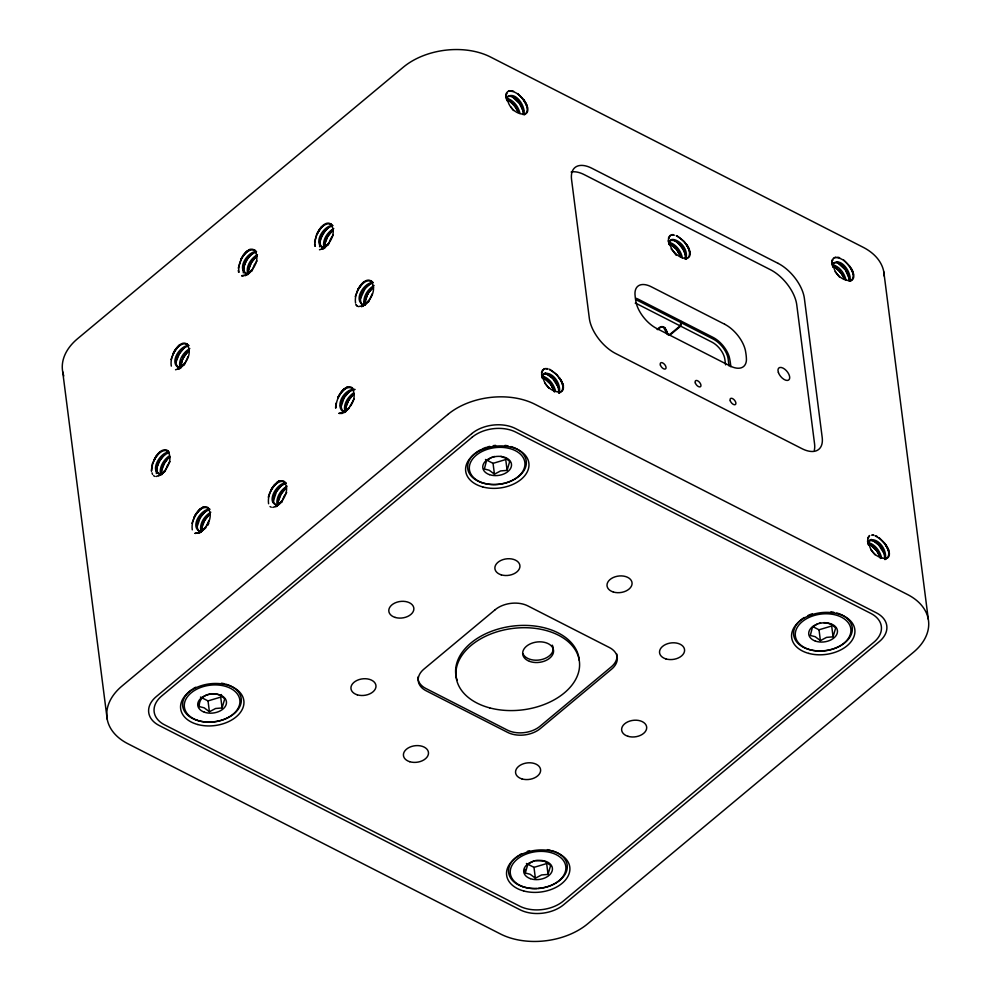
<?xml version="1.0" encoding="UTF-8"?>
<svg xmlns="http://www.w3.org/2000/svg" width="991" height="991" viewBox="0 0 991 991"><rect width="100%" height="100%" fill="white"/><g stroke="black" fill="none" stroke-linecap="round" stroke-linejoin="round"><path stroke-width="1.49" d="M156.343 473.5C156.144 466.129 159.972 459.081 165.249 454.138M243.315 272.884C243.105 265.526 246.945 258.465 252.222 253.535M319.635 246.796C319.424 239.438 323.264 232.377 328.541 227.447M151.673 470.836C151.611 463.454 155.476 456.405 160.864 451.524M335.937 407.846C335.949 399.646 340.545 391.668 347.209 387.01M523 114.584C523.805 106.508 515.815 93.897 506.958 96.746M558.59 392.424C559.395 384.335 551.405 371.736 542.56 374.586M848.965 281.035C849.758 272.946 841.768 260.348 832.923 263.197M884.554 558.874C885.347 550.785 877.369 538.175 868.512 541.024M179.916 367.426L180.164 365.01M524.053 113.816C525.379 105.888 515.667 91.197 507.516 96.684C506.537 105.616 516.497 115.774 525.54 113.866A12.61 6.578 50.2 0 0 523.756 99.93C526.481 103.956 529.59 111.227 524.561 114.721M850.018 280.267C851.343 272.339 841.619 257.648 833.468 263.135C832.502 272.067 842.449 282.224 851.504 280.317A12.61 6.578 50.2 0 0 849.708 266.368C852.446 270.407 855.543 277.678 850.526 281.171M180.312 367.227L183.372 356.822L189.256 350.207M364.577 304.237L367.636 293.832L373.508 287.217M161.719 474.726C160.393 467.888 164.617 460.951 169.919 456.913M238.274 268.152L241.705 257.771M314.593 242.052L316.686 234.297L321.443 226.914M335.912 403.3L335.577 408.019M196.652 528.253L200.132 517.859L205.558 511.145M272.971 502.164L276.464 491.771L281.878 485.057M340.619 408.255L344.1 397.874L349.513 391.16M199.327 706.595C198.15 693.167 217.463 689.637 224.684 699.014L222.083 707.946L215.58 708.503L209.411 711.736L204.196 707.822L199.327 706.595L198.98 703.883M491.647 457.359L486.519 460.691L484.364 469.016L489.232 470.242L494.435 474.169L500.604 470.923L507.119 470.378L509.708 461.434L505.683 458.201L500.938 456.38M535.536 860.498L544.27 861.018L550.637 865.453L548.048 874.396L541.544 874.954L535.375 878.187L530.16 874.273L525.292 873.034L527.881 864.102L534.05 860.857M817.612 623.81L812.471 627.142L810.316 635.466L815.184 636.693L820.399 640.607L826.568 637.374L833.072 636.829L835.673 627.885L831.635 624.652L826.89 622.831M685.809 259.332C691.384 239.933 655.15 228.326 676.271 255.381M685.19 259.097C686.614 250.909 677.943 237.419 669.111 240.949M541.482 372.963L542.362 370.287L544.443 368.887M541.544 374.672L542.634 378.636A16.104 8.411 50.2 0 1 541.842 372.455L543.712 369.061M867.497 541.123L868.599 545.075A16.104 8.411 50.2 0 1 867.806 538.906L869.677 535.512M668.256 240.776L669.359 244.789A16.116 8.411 50.2 0 1 668.566 238.608L670.535 235.164M364.428 302.02L368.788 291.589M506.401 93.08L505.905 96.437L507.045 100.797A16.104 8.411 50.2 0 1 506.252 94.616L507.404 91.816L509.993 90.627M831.87 262.888L833.01 267.248A16.104 8.411 50.2 0 1 832.217 261.067L833.369 258.267L835.946 257.078M156.244 469.003L159.204 461.1L164.518 454.262M243.204 268.388L246.164 260.484L249.521 255.666M319.536 242.299L320.192 239.698M272.872 499.922L274.519 494.658M340.508 406.013L343.456 398.122L346.825 393.291M161.298 471.481L164.295 463.577L167.677 458.771M248.27 270.865L251.256 262.962L256.607 256.149M201.607 528.488L204.592 520.585L209.943 513.772M324.59 244.777L327.587 236.874L332.926 230.061M277.926 502.4L280.924 494.497L286.263 487.683M345.562 408.49L348.559 400.587L353.898 393.774M184.388 364.799L187.98 356.698M165.051 471.505L167.405 465.374L170.068 461.608M252.024 270.89L254.365 264.758L257.041 260.992M205.36 528.513L208.952 520.411M328.343 244.802L330.697 238.67L333.36 234.904M281.679 502.425L284.033 496.28L286.696 492.515M368.64 301.809L372.244 293.708M170.985 359.572L174.069 351.669L179.458 344.93M191.957 523.298L195.041 515.382L200.43 508.643M268.276 497.197L270.023 491.92M355.249 296.594L358.321 288.691L363.722 281.94M176.051 362.049L179.16 354.146L184.586 347.432M360.303 299.071L365.035 288.678L370.919 282.856M222.083 707.946L220.708 697.119L221.439 694.567M831.907 261.054L832.366 259.531M180.783 362.421L186.296 352.239M161.446 469.127L165.2 461.286L168.904 456.888M248.419 268.524L252.172 260.683L255.876 256.273M201.755 526.134L202.697 523.483M324.738 242.436L328.492 234.582L332.196 230.185M278.075 500.046L281.828 492.205L285.532 487.807M345.71 406.149L349.464 398.308L353.168 393.898M559.135 393.068C561.823 384.619 552.891 370.993 543.7 373.607C540.652 382.538 552.111 393.737 561.129 391.705A12.61 6.578 50.2 0 0 559.345 377.757C561.897 381.671 564.61 387.543 561.265 391.755M885.099 559.519C887.787 551.07 878.856 537.444 869.664 540.058C866.617 548.977 878.063 560.175 887.094 558.156A12.61 6.578 50.2 0 0 885.31 544.208C887.849 548.122 890.562 553.994 887.23 558.206M176.225 359.696L180.102 351.879M360.489 296.705L362.793 291.404M349.848 406.508L354.332 398.617M506.252 94.616L506.661 93.649M541.842 372.455L542.25 371.489M668.566 238.608L668.975 237.642M832.217 261.067L832.626 260.1M867.806 538.906L868.215 537.94M657.107 329.384L659.387 327.488A3.109 2.056 -7.3 0 1 664.639 327.798L667.81 333.769A1.548 1.028 -7.3 0 0 670.436 333.917L680.111 325.866L681.189 321.121L638.811 299.48A19.882 10.381 50.2 0 0 635.949 298.279M657.69 329.681L659.969 327.786A2.329 1.536 -7.3 0 1 663.908 328.021L667.079 333.979A2.329 1.536 -7.3 0 0 668.826 334.871A2.329 1.536 -7.3 0 0 671.018 334.215L680.693 326.163L681.771 321.418L713.086 337.398A19.882 10.381 50.2 0 1 729.227 356.797A67.363 35.156 50.2 0 1 730.776 366.781M207.837 525.242L208.853 523.186M321.183 237.035L324.057 231.882M198.2 520.746L202.858 513.288M867.72 537.927L869.218 535.871M337.658 398.023L338.996 395.397M668.529 237.543L670.102 235.499M203.96 520.832L209.212 513.895M275.82 492.019L277.393 489.504M156.343 455.885L152.354 463.677L151.313 470.998M271.361 489.294L274.78 484.525M364.366 288.889L368.107 284.566M243.303 255.269L247.093 251.02M340.607 392.907L344.397 388.645M178.207 346.739C173.66 351.966 170.043 359.027 171.307 366.125M188.971 350.058L182.307 359.498L180.746 366.559M373.223 287.068C368.763 291.738 363.957 298.229 365.307 305.03M324.156 224.833C318.408 230.123 313.949 238.113 315.262 246.127M364.453 281.84C358.705 287.13 354.245 295.12 355.571 303.135M161.545 474.478L165.076 470.787A16.104 8.708 -62.9 0 1 159.65 475.321L156.194 476.485M256.892 256.297C251.85 260.063 248.184 266.245 248.382 272.661M333.211 230.209C328.17 233.975 324.515 240.156 324.714 246.561M354.183 393.923C349.142 397.688 345.487 403.882 345.686 410.286M210.228 513.92C205.187 517.686 201.52 523.867 201.718 530.272M286.548 487.832C281.506 491.598 277.839 497.779 278.05 504.184M276.762 482.555L278.83 480.945M168.829 456.182C163.453 460.171 159.229 467.12 160.443 473.983C148.836 472.15 160.121 451.661 169.25 452.107M353.093 393.192C347.581 397.354 342.589 405.17 345.24 412.182M249.905 249.373C242.857 254.414 237.605 263.383 238.942 272.215M203.242 506.996C196.193 512.025 190.941 521.006 192.279 529.838M279.573 480.908C272.513 485.937 267.26 494.905 268.598 503.75M323.016 248.989L328.368 244.096A16.116 8.708 -62.9 0 1 322.93 248.617L319.474 249.782M179.049 368.986L184.413 364.081A16.116 8.708 -62.9 0 1 178.975 368.615L175.518 369.767M343.988 412.714L349.34 407.809A16.104 8.708 -62.9 0 1 343.902 412.33L338.947 413.321M276.34 506.612L281.704 501.706A16.104 8.708 -62.9 0 1 276.266 506.24L272.81 507.392M257.462 254.637C250.872 258.292 245.223 266.963 247.948 274.557M333.781 228.549C327.203 232.204 321.542 240.875 324.268 248.468M189.826 348.535C183.236 352.201 177.587 360.873 180.312 368.454M374.09 285.544C367.649 289.075 362.817 296.842 364.031 304.287M210.798 512.248C204.208 515.915 198.559 524.586 201.284 532.179M287.117 486.16C280.688 489.69 275.857 497.457 277.071 504.902C265.452 503.069 276.749 482.58 285.879 483.026M160.369 473.971C168.123 470.168 174.156 456.133 166.203 450.05A12.61 6.813 -62.9 0 0 153.939 460.27C156.442 455.216 162.301 448.081 168.569 451.301M276.997 504.89C284.739 501.087 290.784 487.052 282.831 480.969A12.61 6.813 -62.9 0 0 270.568 491.189C272.921 485.863 280.453 477.699 286.213 483.249M244.913 275.82L248.506 273.863L252.048 270.184A16.116 8.708 -62.9 0 1 246.61 274.705L241.643 275.696M361.542 306.739L365.134 304.782L368.664 301.091A16.104 8.708 -62.9 0 1 363.239 305.624L358.271 306.615M195.128 533.431L200.021 532.7L205.385 527.794A16.104 8.708 -62.9 0 1 199.947 532.328L194.979 533.319M332.096 226.208C324.007 227.385 313.689 246.511 325.011 247.861M255.765 252.296C248.047 254.712 239.45 267.496 246.251 274.123M372.393 283.215C364.638 285.891 357.305 296.817 361.888 304.547M188.129 346.193C180.04 347.383 169.721 366.497 181.056 367.847M168.804 452.912C161.025 454.807 151.301 470.329 160.443 474.85M285.433 483.831C277.653 485.726 267.917 501.248 277.059 505.757M209.101 509.919C201.384 512.335 192.787 525.119 199.587 531.746M558.8 393.006L560.15 392.56M884.752 559.457L886.115 558.998M321.753 248.976L322.93 248.617M245.434 275.064L246.61 274.705M362.062 305.984L363.239 305.624M177.798 368.962L178.975 368.615M342.725 412.69L343.902 412.33M158.473 475.68L159.65 475.321M275.089 506.587L276.266 506.24M198.77 532.687L199.947 532.328M485.491 459.477L493.047 463.342L505.732 459.551L507.119 470.378M200.467 697.057L208.023 700.91L220.708 697.119M812.707 626.572L819.012 629.793L831.684 626.002L833.072 636.829M526.419 863.495L533.988 867.36L546.66 863.57L548.048 874.396M685.4 259.196C692.275 257.251 689.179 247.998 686.069 243.922L687.766 246.363A12.61 6.578 50.2 0 1 687.853 257.871C680.867 259.976 675.367 253.374 671.093 248.865M523.706 114.634L524.697 114.361M686.032 258.626L687.011 258.354M849.671 281.072L850.662 280.8M559.308 392.461L560.287 392.188M885.26 558.912L886.251 558.639M493.122 456.839L494.608 456.479M819.074 623.289L820.56 622.93M344.695 411.86L345.983 411.575M508.433 91.197C517.822 90.317 524.648 100.178 527.497 108.056M834.385 257.635C843.787 256.756 850.6 266.616 853.462 274.507M342.217 413.445L339.083 413.445M354.629 389.748C345.896 390.727 336.593 404.811 343.543 411.748M544.901 368.578L547.912 368.677M332.542 225.403C323.698 225.737 313.206 242.473 322.385 247.515C331.205 245.012 337.609 229.578 329.495 223.347A12.61 6.813 -62.9 0 0 317.231 233.566C319.585 228.24 327.117 220.089 332.877 225.626M256.223 251.491C247.378 251.825 236.886 268.561 246.053 273.603C254.885 271.1 261.29 255.666 253.163 249.435A12.61 6.813 -62.9 0 0 240.9 259.654C243.253 254.328 250.797 246.177 256.558 251.714M372.851 282.41C363.994 282.745 353.514 299.48 362.681 304.522C371.514 302.02 377.918 286.585 369.792 280.354A12.61 6.813 -62.9 0 0 357.528 290.574C359.882 285.247 367.426 277.096 373.186 282.633M188.587 345.401C179.743 345.735 169.25 362.458 178.417 367.512C187.249 364.998 193.654 349.575 185.528 343.344A12.61 6.813 -62.9 0 0 173.264 353.564C175.618 348.237 183.162 340.074 188.922 345.624M209.559 509.114C200.715 509.448 190.222 526.171 199.389 531.226C208.221 528.711 214.626 513.288 206.5 507.058A12.61 6.813 -62.9 0 0 194.236 517.277C196.59 511.951 204.134 503.787 209.894 509.337M671.341 235.016L674.475 235.164M671.787 234.706L673.273 234.619M823.769 622.645L825.59 622.732M545.855 368.726L547.466 368.925M871.807 535.177L873.418 535.375M872.278 534.892L873.876 535.128M241.792 275.808L243.266 276.068M354.939 389.376C345.364 388.199 335.28 403.845 342.217 411.092C351.916 410.472 358.754 393.254 350.467 387.06A12.61 6.813 -62.9 0 0 338.204 397.28C340.706 392.225 346.565 385.09 352.833 388.311M511.703 90.714L513.623 91.246M837.668 257.164L839.588 257.697M507.181 98.394C513.858 100.351 518.504 106.892 520.002 113.457M833.134 264.845C839.811 266.79 844.456 273.343 845.967 279.908M542.771 376.233C549.448 378.178 554.093 384.731 555.592 391.296M868.723 542.684C875.4 544.629 880.045 551.182 881.556 557.747M669.73 242.436C676.395 244.604 681.102 251.219 682.39 257.933M668.764 243.365L675.998 248.258L680.99 257.214M507.429 99.67L513.809 104.402L518.38 112.206M833.394 266.121L839.761 270.853L844.344 278.657M543.018 377.509L547.837 380.643M868.983 543.948C874.83 546.561 879.017 552.321 880.442 558.478M549.225 369.494C555.976 372.678 560.918 379.107 563.161 386.143M875.177 535.945C881.928 539.116 886.883 545.558 889.125 552.582M549.658 369.259L557.053 374.771L561.587 381.163M875.623 535.71L877.456 536.639M545.273 372.95L552.755 378.562L558.354 387.382M871.225 539.389L878.707 545.013L884.319 553.833M681.412 322.855L639.034 301.214A17.553 9.167 50.2 0 0 636.507 300.149M681.994 323.153L713.309 339.145A17.553 9.167 50.2 0 1 728.137 358.94L729.029 365.89M680.111 325.866L637.733 304.225A15.224 7.94 50.2 0 0 635.231 303.209M680.693 326.163L712.009 342.155A15.224 7.94 50.2 0 1 724.867 359.324L725.585 364.874M270.023 506.562L271.299 507.231M676.283 235.808C683.072 239.215 688.088 245.83 690.095 253.101M676.779 235.598L684.372 241.606L688.819 248.332M330.474 223.594L331.341 224.065M370.783 280.589L371.65 281.072M254.154 249.682L255.021 250.153M351.446 387.308L352.313 387.791M186.519 343.58L187.386 344.063M283.81 481.205L284.677 481.688M167.182 450.286L168.061 450.769M207.491 507.293L208.358 507.776M153.58 475.68L154.831 476.423M669.136 243.08L676.667 249.583L680.805 256.446M837.284 261.909L845.397 269.255L849.473 276.848M673.669 239.946C680.099 243.947 685.029 250.686 686.342 258.205M837.308 262.392L845.36 269.936L849.894 280.057M511.344 95.941L519.408 103.498L523.322 111.116M869.144 543.811L876.453 550.575L880.305 557.388M543.192 377.36L550.488 384.124L554.353 390.937M869.677 543.638L876.862 550.401L880.652 557.14M543.712 377.199L550.847 384.037L554.477 392.04M874.508 540.739L879.971 545.781L884.145 552.371M548.543 374.288L554.006 379.33L558.193 385.933M835.041 266.43L842.784 274.767M509.089 99.992L516.819 108.316M671.576 244.108L677.15 249.484L680.111 254.006M513.437 96.796L519.445 102.804L523.521 110.397M835.066 266.975L841.062 273.021L844.072 278.037M509.114 100.525L515.097 106.57L518.107 111.587M879.339 537.89L884.703 543.217L888.63 549.906M843.75 260.051L849.708 266.17M517.798 93.612L523.756 99.732L526.704 104.773M678.03 242.659L683.158 248.84L685.524 253.535M835.14 271.67L839.439 276.997M870.73 549.51L875.028 554.824M544.777 383.059L549.076 388.385M355.967 304.807L356.983 305.946M687.197 245.731L687.766 246.363M549.249 381.931L554.7 390.689M510.749 106.817L513.487 110.546M356.215 304.77L357.181 305.984M664.8 327.513L666.708 331.093A2.329 1.536 -7.3 0 0 667.377 331.7M851.331 268.648L852.669 271.212M151.97 472.831L152.626 474.466M562.665 383.455L563.47 385.734M885.087 556.137L885.558 558.342M314.605 244.306L314.965 246.239M238.274 270.394L238.645 272.327M883.811 271.893L928.294 619.189M819.012 629.793L820.399 640.607M493.047 463.342L494.435 474.169M533.988 867.36L535.375 878.187M524.772 868.983L525.292 873.034M208.023 700.91L209.411 711.736M62.706 371.811L107.189 719.107M814.317 450.286A31.068 16.215 50.2 0 0 814.54 443.708L796.752 304.794A31.068 16.215 50.2 0 0 770.503 269.75L584.232 174.639A31.068 16.215 50.2 0 0 571.113 172.075M884.245 276.167A62.136 41.015 -7.3 0 0 863.111 247.267L490.582 57.044A62.136 41.015 -7.3 0 0 403.3 67.202L77.558 338.724A62.136 41.015 -7.3 0 0 63.808 375.973M457.062 680.099A62.136 41.015 -7.3 0 1 509.077 626.609A62.136 41.015 -7.3 0 1 579.215 660.204M616.736 653.924A23.301 15.385 -7.3 0 1 611.286 666.856L540.021 726.254A23.301 15.385 -7.3 0 1 507.293 730.057L425.808 688.448A23.301 15.385 -7.3 0 1 417.88 677.076M552.26 645.153A15.534 10.257 -7.3 0 1 542.535 659.325A15.534 10.257 -7.3 0 1 522.852 653.552M836.776 613.008A29.519 19.486 -7.3 0 1 846.859 640.929A29.519 19.486 -7.3 0 1 802.921 647.024A29.519 19.486 -7.3 0 1 804.209 617.529M808.086 615.448A29.519 19.486 -7.3 0 1 812.347 613.776M830.929 611.868A29.519 19.486 -7.3 0 1 833.914 612.327M510.811 446.557A29.519 19.486 -7.3 0 1 526.209 464.692A29.519 19.486 -7.3 0 1 505.336 482.989M504.196 483.274A29.519 19.486 -7.3 0 1 470.106 474.664A29.519 19.486 -7.3 0 1 480.784 449.654M482.121 448.997A29.519 19.486 -7.3 0 1 486.383 447.325M487.498 446.978A29.519 19.486 -7.3 0 1 489.765 446.371M493.245 445.677A29.519 19.486 -7.3 0 1 495.611 445.368M504.976 445.417A29.519 19.486 -7.3 0 1 507.962 445.876M555.728 852A29.519 19.486 -7.3 0 1 565.787 873.046A29.519 19.486 -7.3 0 1 538.101 888.394M536.924 888.469A29.519 19.486 -7.3 0 1 510.365 877.63A29.519 19.486 -7.3 0 1 517.996 855.89M519.185 855.109A29.519 19.486 -7.3 0 1 521.724 853.672M527.323 851.343A29.519 19.486 -7.3 0 1 529.553 850.674M547.416 849.646A29.519 19.486 -7.3 0 1 550.339 850.216M551.752 850.588A29.519 19.486 -7.3 0 1 554.452 851.48M225.787 684.137A29.519 19.486 -7.3 0 1 236.168 711.736A29.519 19.486 -7.3 0 1 192.712 718.562A29.519 19.486 -7.3 0 1 192.043 689.439M193.22 688.658A29.519 19.486 -7.3 0 1 195.76 687.221M221.451 683.195A29.519 19.486 -7.3 0 1 224.375 683.765M447.783 414.498L122.042 686.007A62.136 41.015 -7.3 0 0 127.889 743.733L500.418 933.956A62.136 41.015 -7.3 0 0 587.7 923.798L913.442 652.276A62.136 41.015 -7.3 0 0 907.595 594.563L535.078 404.34A62.136 41.015 -7.3 0 0 447.783 414.498M471.803 433.6L156.244 696.636A31.068 20.501 -7.3 0 0 159.167 725.486L520.04 909.775A31.068 20.501 -7.3 0 0 563.681 904.696L879.252 641.66A31.068 20.501 -7.3 0 0 876.329 612.81L515.444 428.521A31.068 20.501 -7.3 0 0 471.803 433.6M472.174 437.204L161.694 695.992A31.068 20.501 -7.3 0 0 164.617 724.855L519.68 906.158A31.068 20.501 -7.3 0 0 563.322 901.079L873.802 642.304A31.068 20.501 -7.3 0 0 870.878 613.441L515.815 432.126A31.068 20.501 -7.3 0 0 472.174 437.204M495.166 609.725L423.913 669.123A23.301 15.385 -7.3 0 0 426.105 690.764L507.59 732.374A23.301 15.385 -7.3 0 0 540.318 728.571L611.583 669.173A23.301 15.385 -7.3 0 0 609.391 647.532L527.893 605.922A23.301 15.385 -7.3 0 0 495.166 609.725M778.133 263.383L591.875 168.272A31.068 16.215 50.2 0 0 571.559 179.532L589.348 318.458A31.068 16.215 50.2 0 0 615.597 353.49L801.855 448.613A31.068 16.215 50.2 0 0 822.183 437.341L804.382 298.427A31.068 16.215 50.2 0 0 778.133 263.383M724.718 324.268L651.372 286.82A24.862 12.97 50.2 0 0 635.12 295.826A60.451 31.551 50.2 0 0 635.714 300.459A24.862 12.97 50.2 0 0 656.711 328.492L730.057 365.939A24.862 12.97 50.2 0 0 746.434 360.006A60.451 31.551 50.2 0 0 745.715 352.3A24.862 12.97 50.2 0 0 724.718 324.268M730.268 400.835A3.89 2.032 50.2 0 0 735.297 404.613A3.89 2.032 50.2 0 0 733.377 399.1A3.89 2.032 50.2 0 0 730.268 400.835M695.335 382.997A3.89 2.032 50.2 0 0 700.377 386.775A3.89 2.032 50.2 0 0 698.444 381.275A3.89 2.032 50.2 0 0 695.335 382.997M660.415 365.159A3.89 2.032 50.2 0 0 665.457 368.949A3.89 2.032 50.2 0 0 663.524 363.437A3.89 2.032 50.2 0 0 660.415 365.159M778.418 372.566A7.767 4.051 50.2 0 0 788.489 380.135A7.767 4.051 50.2 0 0 784.637 369.11A7.767 4.051 50.2 0 0 778.418 372.566M357.243 694.815A12.61 8.324 -7.3 0 0 375.998 686.156A12.61 8.324 -7.3 0 0 357.107 680.359A12.61 8.324 -7.3 0 0 357.243 694.815M665.841 658.891A12.61 8.324 -7.3 0 0 684.595 650.232A12.61 8.324 -7.3 0 0 665.692 644.435A12.61 8.324 -7.3 0 0 665.841 658.891M627.96 736.301A12.61 8.324 -7.3 0 0 646.702 727.642A12.61 8.324 -7.3 0 0 627.811 721.832A12.61 8.324 -7.3 0 0 627.96 736.301M395.124 617.418A12.61 8.324 -7.3 0 0 413.879 608.747A12.61 8.324 -7.3 0 0 394.988 602.949A12.61 8.324 -7.3 0 0 395.124 617.418M409.741 761.707A12.61 8.324 -7.3 0 0 428.496 753.036A12.61 8.324 -7.3 0 0 409.605 747.239A12.61 8.324 -7.3 0 0 409.741 761.707M613.33 592.011A12.61 8.324 -7.3 0 0 632.085 583.34A12.61 8.324 -7.3 0 0 613.194 577.542A12.61 8.324 -7.3 0 0 613.33 592.011M521.873 778.889A12.61 8.324 -7.3 0 0 540.628 770.218A12.61 8.324 -7.3 0 0 521.737 764.42A12.61 8.324 -7.3 0 0 521.873 778.889M501.198 574.83A12.61 8.324 -7.3 0 0 519.953 566.158A12.61 8.324 -7.3 0 0 501.062 560.361A12.61 8.324 -7.3 0 0 501.198 574.83M482.753 486.953A31.848 21.022 -7.3 0 0 528.946 463.85A31.848 21.022 -7.3 0 0 480.14 450.608A31.848 21.022 -7.3 0 0 482.753 486.953M197.729 724.52A31.848 21.022 -7.3 0 0 243.922 701.43A31.848 21.022 -7.3 0 0 195.103 688.175A31.848 21.022 -7.3 0 0 197.729 724.52M808.718 653.391A31.848 21.022 -7.3 0 0 854.899 630.301A31.848 21.022 -7.3 0 0 806.092 617.059A31.848 21.022 -7.3 0 0 808.718 653.391M523.694 890.971A31.848 21.022 -7.3 0 0 569.875 867.881A31.848 21.022 -7.3 0 0 521.068 854.626A31.848 21.022 -7.3 0 0 523.694 890.971M489.703 707.884A62.136 41.015 -7.3 0 0 579.512 662.521A62.136 41.015 -7.3 0 0 484.017 637.027A62.136 41.015 -7.3 0 0 489.703 707.884M529.479 661.344A15.534 10.257 -7.3 0 0 553.535 651.781A15.534 10.257 -7.3 0 0 531.312 643.419A15.534 10.257 -7.3 0 0 529.479 661.344M815.333 641.066A14.469 9.551 -7.3 0 0 837.469 631.824A14.469 9.551 -7.3 0 0 816.46 624.392A14.469 9.551 -7.3 0 0 815.333 641.066M807.814 649.018A27.959 18.457 -7.3 0 0 850.885 631.49A27.959 18.457 -7.3 0 0 810.576 616.761A27.959 18.457 -7.3 0 0 807.814 649.018M489.381 474.615A14.469 9.551 -7.3 0 0 511.517 465.386A14.469 9.551 -7.3 0 0 490.508 457.941A14.469 9.551 -7.3 0 0 489.381 474.615M481.861 482.58A27.959 18.457 -7.3 0 0 524.92 465.039A27.959 18.457 -7.3 0 0 484.611 450.323A27.959 18.457 -7.3 0 0 481.861 482.58M530.309 878.633A14.469 9.551 -7.3 0 0 552.445 869.404A14.469 9.551 -7.3 0 0 531.436 861.959A14.469 9.551 -7.3 0 0 530.309 878.633M522.79 886.598A27.959 18.457 -7.3 0 0 565.849 869.057A27.959 18.457 -7.3 0 0 525.54 854.341A27.959 18.457 -7.3 0 0 522.79 886.598M204.344 712.182A14.469 9.551 -7.3 0 0 226.481 702.953A14.469 9.551 -7.3 0 0 205.471 695.509A14.469 9.551 -7.3 0 0 204.344 712.182M196.837 720.147A27.959 18.457 -7.3 0 0 239.896 702.619A27.959 18.457 -7.3 0 0 199.587 687.89A27.959 18.457 -7.3 0 0 196.837 720.147"/></g></svg>
